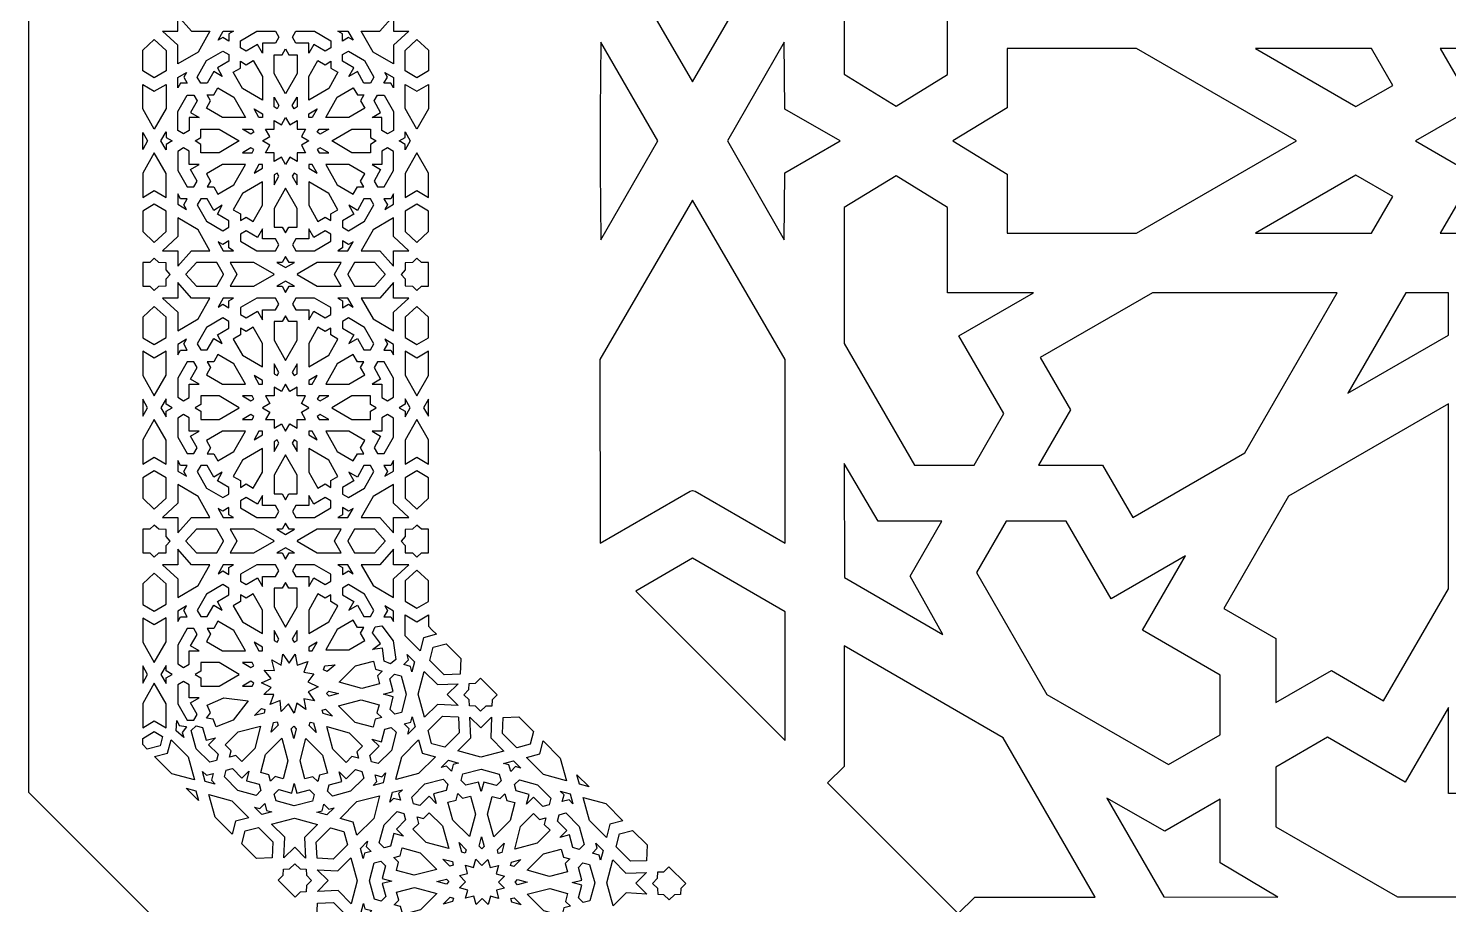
# Model space of a CAD drawing. Extents: x -912 to 550, y -550 to 550.
# Drawn here: x -550 to -53.1, y -267.2 to 39.4 of the extents above; entities that cross this region are included whole.
import ezdxf

# ---------------------------------------------------------------- set-up
doc = ezdxf.new("R2010")
doc.units = 0
doc.layers.add('LAYER_1', color=18, linetype='CONTINUOUS')

msp = doc.modelspace()

# ---------------------------------------------------------------- linework, layer by layer
at = {"layer": 'LAYER_1'}
for points in [[(227.82, -550), (550, -227.82), (550, 227.82), (227.82, 550), (-227.82, 550), (-550, 227.82), (-550, -227.82), (-227.82, -550)], [(-318.48, 122.5), (-349.98, 140.7), (-350, 76.46), (-317.61, 20.73), (-285.21, 76.46), (-285.23, 140.7), (-316.74, 122.5), (-317.61, 122.27)], [(-246.41, 12.21), (-228.39, 23.27), (-228.39, 53.14), (-198.3, 53.14), (-224.38, 68.19), (-208.64, 95.4), (-219.07, 113.48), (-239.99, 113.48), (-264.55, 70.88), (-264.54, 23.33)], [(-55.98, -32.32), (-32.32, -32.32), (-32.32, -55.98), (-11.83, -44.15), (0, -64.64), (11.83, -44.15), (32.32, -55.98), (32.32, -32.32), (55.98, -32.32), (44.15, -11.83), (64.64, 0), (44.15, 11.83), (55.98, 32.32), (32.32, 32.32), (32.32, 55.98), (11.83, 44.15), (0, 64.64), (-11.83, 44.15), (-32.32, 55.98), (-32.32, 32.32), (-55.98, 32.32), (-44.15, 11.83), (-64.64, 0), (-44.15, -11.83)], [(-497.77, 38.4), (-497.77, 43.8), (-492.92, 38.4), (-486.49, 38.4), (-490.62, 31.13), (-497.77, 26.94), (-497.77, 33.47), (-503.08, 38.4)], [(-427.08, 38.4), (-422.23, 43.8), (-422.23, 38.4), (-416.92, 38.4), (-422.23, 33.47), (-422.23, 26.94), (-429.38, 31.13), (-433.51, 38.4)], [(-505.95, 35.48), (-501.82, 31.65), (-501.82, 24.56), (-505.95, 22.13), (-510, 24.51), (-510, 31.72)], [(-481.8, 38.4), (-478.23, 38.4), (-479.86, 37.44), (-479.86, 34.97), (-481.96, 36.21), (-483.59, 35.25)], [(-470.12, 38.4), (-463.59, 38.4), (-462.39, 36.29), (-463.53, 34.27), (-468.11, 34.27), (-468.11, 30.76), (-469.84, 33.8), (-473.79, 31.48), (-475.77, 32.64), (-475.77, 35.08)], [(-456.41, 38.4), (-449.88, 38.4), (-444.22, 35.08), (-444.22, 32.64), (-446.2, 31.48), (-450.16, 33.8), (-451.89, 30.76), (-451.89, 34.27), (-456.46, 34.27), (-457.61, 36.29)], [(-438.2, 38.4), (-436.41, 35.25), (-438.04, 36.21), (-440.14, 34.97), (-440.14, 37.44), (-441.77, 38.4)], [(-414.05, 35.48), (-410, 31.72), (-410, 24.51), (-414.05, 22.13), (-418.18, 24.56), (-418.18, 31.65)], [(-487.65, 28.11), (-481.99, 31.43), (-479.92, 30.21), (-479.92, 27.89), (-483.88, 25.56), (-482.15, 22.52), (-485.14, 24.28), (-487.43, 20.25), (-489.71, 20.25), (-490.91, 22.37)], [(-461.16, 30.15), (-460, 32.19), (-458.84, 30.15), (-455.95, 30.15), (-455.95, 23.62), (-460, 16.49), (-464.05, 23.62), (-464.05, 30.15)], [(-438.01, 31.43), (-432.35, 28.11), (-429.09, 22.37), (-430.29, 20.25), (-432.57, 20.25), (-434.86, 24.28), (-437.85, 22.52), (-436.12, 25.56), (-440.08, 27.89), (-440.08, 30.21)], [(-349.72, 34.54), (-349.93, 10.29), (-349.98, 9.61), (-349.98, 0), (-349.98, -9.61), (-349.93, -10.29), (-349.72, -34.54), (-329.8, 0)], [(-285.49, -34.54), (-285.29, -11.16), (-265.97, 0), (-285.29, 11.16), (-285.49, 34.54), (-305.41, 0)], [(-226.51, 0), (-207.54, -11.64), (-207.57, -32.32), (-162.25, -32.32), (-106.27, 0), (-162.25, 32.32), (-207.57, 32.32), (-207.54, 11.64)], [(-120.62, 32.32), (-85.46, 12.02), (-72.58, 19.45), (-80.01, 32.32)], [(-475.83, 25.52), (-475.83, 27.88), (-473.82, 26.7), (-471.32, 28.17), (-468.11, 22.51), (-468.11, 14.28), (-475.12, 18.4), (-478.33, 24.05)], [(-448.68, 28.17), (-446.18, 26.7), (-444.17, 27.88), (-444.17, 25.52), (-441.67, 24.05), (-444.88, 18.4), (-451.89, 14.28), (-451.89, 22.51)], [(-494.67, 23.99), (-495.61, 22.34), (-494.4, 20.2), (-496.83, 20.2), (-497.77, 18.55), (-497.77, 22.17)], [(-424.39, 22.34), (-425.32, 23.99), (-422.23, 22.17), (-422.23, 18.55), (-423.17, 20.2), (-425.6, 20.2)], [(-505.95, 17.37), (-501.82, 19.79), (-501.82, 11.4), (-505.95, 4.14), (-510, 11.26), (-510, 19.75)], [(-494.5, 16.04), (-492.1, 16.04), (-490.96, 14.03), (-493.25, 10.01), (-490.25, 8.25), (-493.71, 8.25), (-493.71, 3.61), (-495.69, 2.44), (-497.77, 3.66), (-497.77, 10.3)], [(-486.26, 14.06), (-487.42, 16.1), (-485.1, 16.1), (-483.66, 18.65), (-478.09, 15.38), (-474.04, 8.25), (-482.14, 8.25), (-487.7, 11.52)], [(-462.34, 12.37), (-462.97, 11.27), (-464.05, 11.9), (-464.05, 15.37)], [(-455.95, 15.37), (-455.95, 11.9), (-457.03, 11.27), (-457.66, 12.37)], [(-441.91, 15.38), (-436.34, 18.65), (-434.9, 16.1), (-432.58, 16.1), (-433.74, 14.06), (-432.29, 11.52), (-437.86, 8.25), (-445.96, 8.25)], [(-426.75, 10.01), (-429.04, 14.03), (-427.9, 16.04), (-425.5, 16.04), (-422.23, 10.3), (-422.23, 3.66), (-424.31, 2.44), (-426.29, 3.61), (-426.29, 8.25), (-429.75, 8.25)], [(-414.05, 17.37), (-410, 19.75), (-410, 11.26), (-414.05, 4.14), (-418.18, 11.4), (-418.18, 19.79)], [(-468.11, 9.52), (-468.11, 8.25), (-469.36, 8.25), (-471.06, 11.26)], [(-448.94, 11.26), (-450.65, 8.25), (-451.89, 8.25), (-451.89, 9.52)], [(-468.1, 0), (-468.1, 0.01), (-465.53, 1.52), (-467.01, 4.13), (-464.05, 4.13), (-464.05, 7.14), (-461.48, 5.63), (-460, 8.24), (-458.52, 5.63), (-455.95, 7.14), (-455.95, 4.13), (-452.99, 4.13), (-454.47, 1.52), (-451.9, 0.01), (-451.9, 0), (-451.9, -0.01), (-454.47, -1.52), (-452.99, -4.13), (-455.95, -4.13), (-455.95, -7.14), (-458.52, -5.63), (-460, -8.24), (-461.48, -5.63), (-464.05, -7.14), (-464.05, -4.13), (-467.01, -4.13), (-465.53, -1.52), (-468.1, -0.01)], [(-510, 0), (-510, 3.02), (-508.29, 0), (-510, -3.02)], [(-503.61, 0), (-501.82, 3.16), (-501.82, 1.25), (-499.72, 0.01), (-499.72, 0), (-499.72, -0.01), (-501.82, -1.25), (-501.82, -3.16)], [(-491.66, 0), (-491.66, 0.01), (-489.65, 1.19), (-489.65, 4.13), (-483.23, 4.13), (-476.21, 0.01), (-476.21, 0), (-476.21, -0.01), (-483.23, -4.13), (-489.65, -4.13), (-489.65, -1.19), (-491.66, -0.01)], [(-471.7, 4.13), (-471.07, 3.03), (-472.16, 2.39), (-475.11, 4.13)], [(-448.3, 4.13), (-444.89, 4.13), (-447.85, 2.39), (-448.93, 3.03)], [(-443.78, 0), (-443.79, 0.01), (-436.77, 4.13), (-430.35, 4.13), (-430.35, 1.19), (-428.34, 0.01), (-428.34, 0), (-428.34, -0.01), (-430.35, -1.19), (-430.35, -4.13), (-436.77, -4.13), (-443.79, -0.01)], [(-420.28, 0), (-420.28, 0.01), (-418.18, 1.25), (-418.18, 3.16), (-416.39, 0), (-418.18, -3.16), (-418.18, -1.25), (-420.28, -0.01)], [(-505.95, -17.37), (-501.82, -19.79), (-501.82, -11.4), (-505.95, -4.14), (-510, -11.26), (-510, -19.75)], [(-494.5, -16.04), (-492.1, -16.04), (-490.96, -14.03), (-493.25, -10.01), (-490.25, -8.25), (-493.71, -8.25), (-493.71, -3.61), (-495.69, -2.44), (-497.77, -3.66), (-497.77, -10.3)], [(-471.7, -4.13), (-471.07, -3.03), (-472.16, -2.39), (-475.11, -4.13)], [(-448.3, -4.13), (-444.89, -4.13), (-447.85, -2.39), (-448.93, -3.03)], [(-426.75, -10.01), (-429.04, -14.03), (-427.9, -16.04), (-425.5, -16.04), (-422.23, -10.3), (-422.23, -3.66), (-424.31, -2.44), (-426.29, -3.61), (-426.29, -8.25), (-429.75, -8.25)], [(-414.05, -17.37), (-410, -19.75), (-410, -11.26), (-414.05, -4.14), (-418.18, -11.4), (-418.18, -19.79)], [(-486.26, -14.06), (-487.42, -16.1), (-485.1, -16.1), (-483.66, -18.65), (-478.09, -15.38), (-474.04, -8.25), (-482.14, -8.25), (-487.7, -11.52)], [(-468.11, -9.52), (-468.11, -8.25), (-469.36, -8.25), (-471.06, -11.26)], [(-448.94, -11.26), (-450.65, -8.25), (-451.89, -8.25), (-451.89, -9.52)], [(-441.91, -15.38), (-436.34, -18.65), (-434.9, -16.1), (-432.58, -16.1), (-433.74, -14.06), (-432.29, -11.52), (-437.86, -8.25), (-445.96, -8.25)], [(-475.83, -25.52), (-475.83, -27.88), (-473.82, -26.7), (-471.32, -28.17), (-468.11, -22.51), (-468.11, -14.28), (-475.12, -18.4), (-478.33, -24.05)], [(-462.34, -12.37), (-462.97, -11.27), (-464.05, -11.9), (-464.05, -15.37)], [(-455.95, -15.37), (-455.95, -11.9), (-457.03, -11.27), (-457.66, -12.37)], [(-448.68, -28.17), (-446.18, -26.7), (-444.17, -27.88), (-444.17, -25.52), (-441.67, -24.05), (-444.88, -18.4), (-451.89, -14.28), (-451.89, -22.51)], [(-239.99, -113.48), (-219.07, -113.48), (-208.64, -95.4), (-224.38, -68.19), (-198.3, -53.14), (-228.39, -53.14), (-228.39, -23.27), (-246.41, -12.21), (-264.54, -23.33), (-264.55, -70.88)], [(-120.62, -32.32), (-80.01, -32.32), (-72.58, -19.45), (-85.46, -12.02)], [(-494.67, -23.99), (-495.61, -22.34), (-494.4, -20.2), (-496.83, -20.2), (-497.77, -18.55), (-497.77, -22.17)], [(-461.16, -30.15), (-460, -32.19), (-458.84, -30.15), (-455.95, -30.15), (-455.95, -23.62), (-460, -16.49), (-464.05, -23.62), (-464.05, -30.15)], [(-424.39, -22.34), (-425.32, -23.99), (-422.23, -22.17), (-422.23, -18.55), (-423.17, -20.2), (-425.6, -20.2)], [(-505.95, -35.48), (-501.82, -31.65), (-501.82, -24.56), (-505.95, -22.13), (-510, -24.51), (-510, -31.72)], [(-487.65, -28.11), (-481.99, -31.43), (-479.92, -30.21), (-479.92, -27.89), (-483.88, -25.56), (-482.15, -22.52), (-485.14, -24.28), (-487.43, -20.25), (-489.71, -20.25), (-490.91, -22.37)], [(-438.01, -31.43), (-432.35, -28.11), (-429.09, -22.37), (-430.29, -20.25), (-432.57, -20.25), (-434.86, -24.28), (-437.85, -22.52), (-436.12, -25.56), (-440.08, -27.89), (-440.08, -30.21)], [(-414.05, -35.48), (-410, -31.72), (-410, -24.51), (-414.05, -22.13), (-418.18, -24.56), (-418.18, -31.65)], [(-317.61, -20.73), (-350, -76.46), (-349.98, -140.7), (-318.48, -122.5), (-317.61, -122.27), (-316.74, -122.5), (-285.23, -140.7), (-285.21, -76.46)], [(-497.77, -38.4), (-497.77, -43.8), (-492.92, -38.4), (-486.49, -38.4), (-490.62, -31.13), (-497.77, -26.94), (-497.77, -33.47), (-503.08, -38.4)], [(-427.08, -38.4), (-422.23, -43.8), (-422.23, -38.4), (-416.92, -38.4), (-422.23, -33.47), (-422.23, -26.94), (-429.38, -31.13), (-433.51, -38.4)], [(-470.12, -38.4), (-463.59, -38.4), (-462.39, -36.29), (-463.53, -34.27), (-468.11, -34.27), (-468.11, -30.76), (-469.84, -33.8), (-473.79, -31.48), (-475.77, -32.64), (-475.77, -35.08)], [(-456.41, -38.4), (-449.88, -38.4), (-444.22, -35.08), (-444.22, -32.64), (-446.2, -31.48), (-450.16, -33.8), (-451.89, -30.76), (-451.89, -34.27), (-456.46, -34.27), (-457.61, -36.29)], [(-481.8, -38.4), (-478.23, -38.4), (-479.86, -37.44), (-479.86, -34.97), (-481.96, -36.21), (-483.59, -35.25)], [(-438.2, -38.4), (-436.41, -35.25), (-438.04, -36.21), (-440.14, -34.97), (-440.14, -37.44), (-441.77, -38.4)], [(-507.52, -50.83), (-505.95, -52.29), (-504.38, -50.83), (-501.82, -50.75), (-501.82, -48.24), (-500.42, -46.68), (-501.82, -45.12), (-501.82, -42.6), (-504.38, -42.52), (-505.95, -41.06), (-507.52, -42.52), (-510, -42.52), (-510, -50.83)], [(-491.2, -50.83), (-484.1, -50.83), (-481.76, -46.72), (-481.79, -46.68), (-481.76, -46.64), (-484.1, -42.52), (-491.2, -42.52), (-494.89, -46.64), (-494.86, -46.68), (-494.89, -46.72)], [(-471.07, -50.83), (-464.06, -46.72), (-464.12, -46.68), (-464.06, -46.64), (-471.07, -42.52), (-479.42, -42.52), (-477.08, -46.64), (-477.1, -46.68), (-477.08, -46.72), (-479.42, -50.83)], [(-460, -44.33), (-456.91, -42.52), (-458.78, -42.52), (-460, -40.38), (-461.21, -42.52), (-463.09, -42.52)], [(-448.93, -50.83), (-440.58, -50.83), (-442.92, -46.72), (-442.9, -46.68), (-442.92, -46.64), (-440.58, -42.52), (-448.93, -42.52), (-455.94, -46.64), (-455.87, -46.68), (-455.94, -46.72)], [(-435.9, -50.83), (-428.8, -50.83), (-425.11, -46.72), (-425.14, -46.68), (-425.11, -46.64), (-428.8, -42.52), (-435.9, -42.52), (-438.24, -46.64), (-438.21, -46.68), (-438.24, -46.72)], [(-418.18, -48.24), (-418.18, -50.75), (-415.62, -50.83), (-414.05, -52.29), (-412.47, -50.83), (-410, -50.83), (-410, -42.52), (-412.47, -42.52), (-414.05, -41.06), (-415.62, -42.52), (-418.18, -42.6), (-418.18, -45.12), (-419.58, -46.68)], [(-497.77, -59.88), (-497.77, -66.42), (-490.62, -62.22), (-486.49, -54.96), (-492.92, -54.96), (-497.77, -49.56), (-497.77, -54.96), (-503.08, -54.96)], [(-461.21, -50.83), (-460, -52.97), (-458.78, -50.83), (-456.91, -50.83), (-460, -49.02), (-463.09, -50.83)], [(-429.38, -62.22), (-422.23, -66.42), (-422.23, -59.89), (-416.92, -54.96), (-422.23, -54.96), (-422.23, -49.56), (-427.08, -54.96), (-433.51, -54.96)], [(-196.55, -113.48), (-174.13, -113.48), (-163.55, -131.75), (-124.35, -109.11), (-92.03, -53.14), (-156.67, -53.14), (-195.92, -75.8), (-185.34, -94.06)], [(-88.3, -88.3), (-53.14, -68), (-53.14, -53.14), (-68, -53.14)], [(-505.95, -71.22), (-501.82, -68.8), (-501.82, -61.7), (-505.95, -57.88), (-510, -61.63), (-510, -68.85)], [(-481.96, -57.15), (-479.86, -58.38), (-479.86, -55.91), (-478.23, -54.96), (-481.8, -54.96), (-483.59, -58.1)], [(-473.79, -61.87), (-469.84, -59.55), (-468.11, -62.59), (-468.11, -59.08), (-463.53, -59.08), (-462.39, -57.07), (-463.59, -54.96), (-470.12, -54.96), (-475.77, -58.27), (-475.77, -60.71)], [(-456.46, -59.08), (-451.89, -59.08), (-451.89, -62.59), (-450.16, -59.55), (-446.2, -61.87), (-444.22, -60.71), (-444.22, -58.27), (-449.88, -54.96), (-456.41, -54.96), (-457.61, -57.07)], [(-440.14, -55.91), (-440.14, -58.38), (-438.04, -57.15), (-436.41, -58.1), (-438.2, -54.96), (-441.77, -54.96)], [(-414.05, -71.22), (-410, -68.85), (-410, -61.63), (-414.05, -57.88), (-418.18, -61.7), (-418.18, -68.8)], [(-489.71, -73.1), (-487.43, -73.1), (-485.14, -69.08), (-482.15, -70.83), (-483.88, -67.79), (-479.92, -65.47), (-479.92, -63.14), (-481.99, -61.92), (-487.65, -65.24), (-490.91, -70.99)], [(-460, -76.86), (-455.95, -69.74), (-455.95, -63.2), (-458.84, -63.2), (-460, -61.17), (-461.16, -63.2), (-464.05, -63.2), (-464.05, -69.74)], [(-436.12, -67.79), (-437.85, -70.83), (-434.86, -69.08), (-432.57, -73.1), (-430.29, -73.1), (-429.09, -70.99), (-432.35, -65.24), (-438.01, -61.92), (-440.08, -63.14), (-440.08, -65.47)], [(-496.83, -73.16), (-494.4, -73.16), (-495.61, -71.02), (-494.67, -69.37), (-497.77, -71.18), (-497.77, -74.81)], [(-475.12, -74.96), (-468.11, -79.07), (-468.11, -70.84), (-471.32, -65.18), (-473.82, -66.65), (-475.83, -65.48), (-475.83, -67.83), (-478.33, -69.3)], [(-444.88, -74.96), (-441.67, -69.3), (-444.17, -67.83), (-444.17, -65.48), (-446.18, -66.65), (-448.68, -65.18), (-451.89, -70.84), (-451.89, -79.07)], [(-423.17, -73.16), (-422.23, -74.81), (-422.23, -71.18), (-425.32, -69.37), (-424.39, -71.02), (-425.6, -73.16)], [(-505.95, -89.22), (-501.82, -81.95), (-501.82, -73.56), (-505.95, -75.98), (-510, -73.61), (-510, -82.09)], [(-414.05, -89.22), (-410, -82.09), (-410, -73.61), (-414.05, -75.98), (-418.18, -73.56), (-418.18, -81.95)], [(-495.69, -90.91), (-493.71, -89.75), (-493.71, -85.1), (-490.25, -85.1), (-493.25, -83.35), (-490.96, -79.32), (-492.1, -77.31), (-494.5, -77.31), (-497.77, -83.06), (-497.77, -89.69)], [(-482.14, -85.1), (-474.04, -85.1), (-478.09, -77.97), (-483.66, -74.71), (-485.1, -77.25), (-487.42, -77.25), (-486.26, -79.29), (-487.7, -81.84)], [(-462.97, -82.09), (-462.34, -80.99), (-464.05, -77.98), (-464.05, -81.45)], [(-457.03, -82.09), (-455.95, -81.45), (-455.95, -77.98), (-457.66, -80.99)], [(-437.86, -85.1), (-432.29, -81.84), (-433.74, -79.29), (-432.58, -77.25), (-434.9, -77.25), (-436.34, -74.71), (-441.91, -77.97), (-445.96, -85.1)], [(-426.29, -85.1), (-426.29, -89.75), (-424.31, -90.91), (-422.23, -89.69), (-422.23, -83.06), (-425.5, -77.31), (-427.9, -77.31), (-429.04, -79.32), (-426.75, -83.35), (-429.75, -85.1)], [(-469.36, -85.1), (-468.11, -85.1), (-468.11, -83.83), (-471.06, -82.1)], [(-450.65, -85.1), (-448.94, -82.1), (-451.89, -83.83), (-451.89, -85.1)], [(-489.65, -94.52), (-489.65, -97.46), (-483.23, -97.46), (-476.21, -93.34), (-483.23, -89.23), (-489.65, -89.23), (-489.65, -92.16), (-491.66, -93.34)], [(-472.16, -90.96), (-471.07, -90.32), (-471.7, -89.23), (-475.11, -89.23)], [(-465.53, -94.85), (-467.01, -97.46), (-464.05, -97.46), (-464.05, -100.47), (-461.48, -98.96), (-460, -101.57), (-458.52, -98.96), (-455.95, -100.47), (-455.95, -97.46), (-452.99, -97.46), (-454.47, -94.85), (-451.9, -93.34), (-454.47, -91.83), (-452.99, -89.23), (-455.95, -89.23), (-455.95, -86.21), (-458.52, -87.72), (-460, -85.11), (-461.48, -87.72), (-464.05, -86.21), (-464.05, -89.23), (-467.01, -89.23), (-465.53, -91.83), (-468.1, -93.34)], [(-447.85, -90.96), (-444.89, -89.23), (-448.3, -89.23), (-448.93, -90.32)], [(-436.77, -97.46), (-430.35, -97.46), (-430.35, -94.52), (-428.34, -93.34), (-430.35, -92.16), (-430.35, -89.23), (-436.77, -89.23), (-443.79, -93.34)], [(-508.29, -93.34), (-510, -90.34), (-510, -96.35)], [(-501.82, -96.49), (-501.82, -94.58), (-499.72, -93.34), (-501.82, -92.11), (-501.82, -90.2), (-503.61, -93.34)], [(-418.18, -94.58), (-418.18, -96.48), (-416.39, -93.34), (-418.18, -90.2), (-418.18, -92.11), (-420.28, -93.34)], [(-410, -96.35), (-410, -90.34), (-411.71, -93.34)], [(-113.48, -196.55), (-94.06, -185.34), (-75.8, -195.92), (-53.14, -156.67), (-53.14, -92.03), (-109.12, -124.35), (-131.75, -163.55), (-113.48, -174.13)], [(-505.95, -110.7), (-501.82, -113.12), (-501.82, -104.73), (-505.95, -97.47), (-510, -104.59), (-510, -113.08)], [(-494.5, -109.37), (-492.1, -109.37), (-490.96, -107.36), (-493.25, -103.34), (-490.25, -101.58), (-493.71, -101.58), (-493.71, -96.93), (-495.69, -95.77), (-497.77, -96.99), (-497.77, -103.63)], [(-471.7, -97.46), (-471.07, -96.36), (-472.16, -95.72), (-475.11, -97.46)], [(-448.3, -97.46), (-444.89, -97.46), (-447.85, -95.72), (-448.93, -96.36)], [(-426.75, -103.34), (-429.04, -107.36), (-427.9, -109.37), (-425.5, -109.37), (-422.23, -103.63), (-422.23, -96.99), (-424.31, -95.77), (-426.29, -96.93), (-426.29, -101.58), (-429.75, -101.58)], [(-414.05, -110.7), (-410, -113.08), (-410, -104.59), (-414.05, -97.47), (-418.18, -104.73), (-418.18, -113.12)], [(-486.26, -107.39), (-487.42, -109.43), (-485.1, -109.43), (-483.66, -111.97), (-478.09, -108.71), (-474.04, -101.58), (-482.14, -101.58), (-487.7, -104.85)], [(-468.11, -102.85), (-468.11, -101.58), (-469.36, -101.58), (-471.06, -104.58)], [(-448.94, -104.58), (-450.65, -101.58), (-451.89, -101.58), (-451.89, -102.85)], [(-441.91, -108.71), (-436.34, -111.97), (-434.9, -109.43), (-432.58, -109.43), (-433.74, -107.39), (-432.29, -104.85), (-437.86, -101.58), (-445.96, -101.58)], [(-475.83, -118.85), (-475.83, -121.21), (-473.82, -120.03), (-471.32, -121.5), (-468.11, -115.84), (-468.11, -107.61), (-475.12, -111.73), (-478.33, -117.38)], [(-462.34, -105.7), (-462.97, -104.6), (-464.05, -105.23), (-464.05, -108.7)], [(-455.95, -108.7), (-455.95, -105.23), (-457.03, -104.6), (-457.66, -105.7)], [(-448.68, -121.5), (-446.18, -120.03), (-444.17, -121.21), (-444.17, -118.85), (-441.67, -117.38), (-444.88, -111.73), (-451.89, -107.61), (-451.89, -115.84)], [(-494.67, -117.32), (-495.61, -115.67), (-494.4, -113.53), (-496.83, -113.53), (-497.77, -111.87), (-497.77, -115.5)], [(-487.65, -121.44), (-481.99, -124.76), (-479.92, -123.54), (-479.92, -121.22), (-483.88, -118.89), (-482.15, -115.85), (-485.14, -117.61), (-487.43, -113.58), (-489.71, -113.58), (-490.91, -115.69)], [(-461.16, -123.48), (-460, -125.52), (-458.84, -123.48), (-455.95, -123.48), (-455.95, -116.95), (-460, -109.82), (-464.05, -116.95), (-464.05, -123.48)], [(-438.01, -124.76), (-432.35, -121.44), (-429.09, -115.69), (-430.29, -113.58), (-432.57, -113.58), (-434.86, -117.61), (-437.85, -115.85), (-436.12, -118.89), (-440.08, -121.22), (-440.08, -123.54)], [(-424.39, -115.67), (-425.32, -117.32), (-422.23, -115.5), (-422.23, -111.87), (-423.17, -113.53), (-425.6, -113.53)], [(-229.98, -172.65), (-241.49, -152.31), (-230.34, -132.99), (-252.65, -132.99), (-264.59, -112.81), (-264.49, -152.71)], [(-505.95, -128.81), (-501.82, -124.98), (-501.82, -117.88), (-505.95, -115.46), (-510, -117.84), (-510, -125.05)], [(-414.05, -128.81), (-410, -125.05), (-410, -117.84), (-414.05, -115.46), (-418.18, -117.88), (-418.18, -124.98)], [(-497.77, -131.73), (-497.77, -137.13), (-492.92, -131.73), (-486.49, -131.73), (-490.62, -124.46), (-497.77, -120.27), (-497.77, -126.8), (-503.08, -131.73)], [(-470.12, -131.73), (-463.59, -131.73), (-462.39, -129.61), (-463.53, -127.6), (-468.11, -127.6), (-468.11, -124.09), (-469.84, -127.13), (-473.79, -124.81), (-475.77, -125.97), (-475.77, -128.41)], [(-456.41, -131.73), (-449.88, -131.73), (-444.22, -128.41), (-444.22, -125.97), (-446.2, -124.81), (-450.16, -127.13), (-451.89, -124.09), (-451.89, -127.6), (-456.46, -127.6), (-457.61, -129.61)], [(-427.08, -131.73), (-422.23, -137.13), (-422.23, -131.73), (-416.92, -131.73), (-422.23, -126.8), (-422.23, -120.26), (-429.38, -124.46), (-433.51, -131.73)], [(-481.8, -131.73), (-478.23, -131.73), (-479.86, -130.77), (-479.86, -128.3), (-481.96, -129.54), (-483.59, -128.58)], [(-438.2, -131.73), (-436.41, -128.58), (-438.04, -129.54), (-440.14, -128.3), (-440.14, -130.77), (-441.77, -131.73)], [(-460, -137.66), (-456.91, -135.85), (-458.78, -135.85), (-460, -133.71), (-461.21, -135.85), (-463.09, -135.85)], [(-151.06, -218.24), (-132.99, -207.81), (-132.99, -186.89), (-160.17, -171.16), (-145.16, -145.16), (-171.16, -160.17), (-186.89, -132.99), (-207.81, -132.99), (-218.24, -151.05), (-193.65, -193.65)], [(-507.52, -144.16), (-505.95, -145.62), (-504.38, -144.16), (-501.82, -144.08), (-501.82, -141.57), (-500.42, -140.01), (-501.82, -138.44), (-501.82, -135.93), (-504.38, -135.85), (-505.95, -134.39), (-507.52, -135.85), (-510, -135.85), (-510, -144.16)], [(-491.2, -144.16), (-484.1, -144.16), (-481.76, -140.05), (-481.79, -140.01), (-481.76, -139.96), (-484.1, -135.85), (-491.2, -135.85), (-494.89, -139.96), (-494.86, -140.01), (-494.89, -140.05)], [(-471.07, -144.16), (-464.06, -140.05), (-464.12, -140.01), (-464.06, -139.96), (-471.07, -135.85), (-479.42, -135.85), (-477.08, -139.96), (-477.1, -140.01), (-477.08, -140.05), (-479.42, -144.16)], [(-448.93, -144.16), (-440.58, -144.16), (-442.92, -140.05), (-442.9, -140.01), (-442.92, -139.96), (-440.58, -135.85), (-448.93, -135.85), (-455.94, -139.96), (-455.87, -140.01), (-455.94, -140.05)], [(-435.9, -144.16), (-428.8, -144.16), (-425.11, -140.05), (-425.14, -140.01), (-425.11, -139.96), (-428.8, -135.85), (-435.9, -135.85), (-438.24, -139.96), (-438.21, -140.01), (-438.24, -140.05)], [(-418.18, -141.57), (-418.18, -144.08), (-415.62, -144.16), (-414.05, -145.62), (-412.47, -144.16), (-410, -144.16), (-410, -135.85), (-412.47, -135.85), (-414.05, -134.39), (-415.62, -135.85), (-418.18, -135.93), (-418.18, -138.44), (-419.58, -140.01)], [(-497.77, -153.21), (-497.77, -159.75), (-490.62, -155.55), (-486.49, -148.29), (-492.92, -148.29), (-497.77, -142.89), (-497.77, -148.29), (-503.08, -148.29)], [(-461.21, -144.16), (-460, -146.3), (-458.78, -144.16), (-456.91, -144.16), (-460, -142.35), (-463.09, -144.16)], [(-429.38, -155.55), (-422.23, -159.75), (-422.23, -153.21), (-416.92, -148.29), (-422.23, -148.29), (-422.23, -142.89), (-427.08, -148.29), (-433.51, -148.29)], [(-481.96, -150.47), (-479.86, -151.71), (-479.86, -149.24), (-478.23, -148.29), (-481.8, -148.29), (-483.59, -151.43)], [(-473.79, -155.2), (-469.84, -152.88), (-468.11, -155.92), (-468.11, -152.41), (-463.53, -152.41), (-462.39, -150.4), (-463.59, -148.29), (-470.12, -148.29), (-475.77, -151.6), (-475.77, -154.04)], [(-456.46, -152.41), (-451.89, -152.41), (-451.89, -155.92), (-450.16, -152.88), (-446.2, -155.2), (-444.22, -154.04), (-444.22, -151.6), (-449.88, -148.29), (-456.41, -148.29), (-457.61, -150.4)], [(-440.14, -149.24), (-440.14, -151.71), (-438.04, -150.47), (-436.41, -151.43), (-438.2, -148.29), (-441.77, -148.29)], [(-317.61, -146.02), (-337.47, -157.5), (-285.23, -209.74), (-285.22, -164.74)], [(-505.95, -164.55), (-501.82, -162.13), (-501.82, -155.03), (-505.95, -151.21), (-510, -154.96), (-510, -162.17)], [(-414.05, -163.49), (-410, -161.11), (-410, -153.9), (-414.05, -150.14), (-418.18, -153.97), (-418.18, -161.06)], [(-489.71, -166.43), (-487.43, -166.43), (-485.14, -162.4), (-482.15, -164.16), (-483.88, -161.12), (-479.92, -158.8), (-479.92, -156.47), (-481.99, -155.25), (-487.65, -158.57), (-490.91, -164.32)], [(-475.12, -168.28), (-468.11, -172.4), (-468.11, -164.17), (-471.32, -158.51), (-473.82, -159.98), (-475.83, -158.81), (-475.83, -161.16), (-478.33, -162.63)], [(-460, -170.19), (-455.95, -163.07), (-455.95, -156.53), (-458.84, -156.53), (-460, -154.5), (-461.16, -156.53), (-464.05, -156.53), (-464.05, -163.07)], [(-444.88, -168.28), (-441.67, -162.63), (-444.17, -161.16), (-444.17, -158.81), (-446.18, -159.98), (-448.68, -158.51), (-451.89, -164.17), (-451.89, -172.4)], [(-436.12, -161.12), (-437.85, -164.16), (-434.86, -162.4), (-432.57, -166.43), (-430.29, -166.43), (-429.09, -164.32), (-432.35, -158.57), (-438.01, -155.25), (-440.08, -156.47), (-440.08, -158.8)], [(-496.83, -166.48), (-494.4, -166.48), (-495.61, -164.35), (-494.67, -162.69), (-497.77, -164.51), (-497.77, -168.14)], [(-423.17, -166.48), (-422.23, -168.14), (-422.23, -164.51), (-425.32, -162.69), (-424.39, -164.35), (-425.6, -166.48)], [(-505.95, -182.55), (-501.82, -175.28), (-501.82, -166.89), (-505.95, -169.31), (-510, -166.94), (-510, -175.42)], [(-482.14, -178.43), (-474.04, -178.43), (-478.09, -171.3), (-483.66, -168.04), (-485.1, -170.58), (-487.42, -170.58), (-486.26, -172.62), (-487.7, -175.16)], [(-437.86, -178.08), (-432.29, -174.81), (-433.74, -172.27), (-432.58, -170.23), (-434.9, -170.23), (-436.34, -167.68), (-441.91, -170.95), (-445.96, -178.08)], [(-408.8, -171.03), (-407.2, -172.62), (-411.75, -173.81), (-412.95, -178.44), (-418.18, -173.21), (-418.18, -165.83), (-414.05, -168.25), (-410, -165.87), (-410, -168.13), (-410, -169.83)], [(-495.69, -184.24), (-493.71, -183.08), (-493.71, -178.43), (-490.25, -178.43), (-493.25, -176.67), (-490.96, -172.65), (-492.1, -170.64), (-494.5, -170.64), (-497.77, -176.38), (-497.77, -183.02)], [(-462.97, -175.42), (-462.34, -174.32), (-464.05, -171.31), (-464.05, -174.78)], [(-457.03, -175.42), (-455.95, -174.78), (-455.95, -171.31), (-457.66, -174.32)], [(-429.57, -177.93), (-429.6, -177.95), (-426.83, -175.81), (-429.57, -172.12), (-428.66, -169.97), (-426.28, -169.66), (-422.41, -174.97), (-421.39, -181.46), (-423.3, -182.92), (-425.46, -182.04), (-426.14, -177.5), (-429.6, -177.95)], [(-469.36, -178.43), (-468.11, -178.43), (-468.11, -177.16), (-471.06, -175.43)], [(-450.65, -178.43), (-448.94, -175.43), (-451.89, -177.16), (-451.89, -178.43)], [(-408.38, -177.17), (-403.84, -175.99), (-398.73, -181.09), (-398.94, -186.61), (-404.57, -186.82), (-409.58, -181.81)], [(-176.7, -264.56), (-208.89, -208.88), (-264.57, -176.7), (-264.57, -218.86), (-270.34, -224.63), (-224.64, -270.34), (-218.86, -264.56)], [(-508.29, -186.67), (-510, -183.67), (-510, -189.68)], [(-501.82, -189.81), (-501.82, -187.91), (-499.72, -186.67), (-501.82, -185.44), (-501.82, -183.53), (-503.61, -186.67)], [(-489.65, -187.85), (-489.65, -190.79), (-483.23, -190.79), (-476.21, -186.67), (-483.23, -182.55), (-489.65, -182.55), (-489.65, -185.49), (-491.66, -186.67)], [(-472.16, -184.29), (-471.07, -183.65), (-471.7, -182.55), (-475.11, -182.55)], [(-467.61, -193.69), (-465.1, -191.2), (-468.45, -189.66), (-465.1, -188.12), (-467.49, -185.17), (-463.84, -185.34), (-464.81, -181.58), (-461.59, -183.42), (-460.93, -179.58), (-458.78, -182.73), (-456.62, -179.58), (-455.96, -183.42), (-452.28, -182.11), (-453.61, -185.91), (-450.14, -186.45), (-452.21, -189.29), (-448.58, -191.04), (-452.11, -192.72), (-449.86, -195.9), (-453.61, -195.19), (-452.91, -198.94), (-456.09, -196.7), (-457.06, -200.28), (-459.04, -196.93), (-461.51, -199.63), (-461.89, -195.85), (-465.35, -197.14), (-464.07, -193.68)], [(-446.77, -185.06), (-446.27, -183.65), (-442.62, -183.34), (-445.42, -185.7)], [(-435.53, -183.7), (-429.29, -182.07), (-428.51, -184.89), (-426.25, -185.51), (-427.89, -187.15), (-427.11, -189.97), (-433.36, -191.6), (-441.26, -189.42)], [(-416.95, -181.51), (-417.45, -179.67), (-414.89, -182.24), (-415.79, -185.71), (-416.3, -183.88), (-418.67, -183.22)], [(-422.31, -194.46), (-425.69, -193.53), (-422.33, -192.65), (-423.56, -188.19), (-421.94, -186.58), (-419.6, -187.22), (-417.84, -193.59), (-419.5, -199.94), (-421.83, -200.54), (-423.47, -198.9)], [(-413.61, -193.63), (-411.52, -185.61), (-406.9, -190.22), (-399.66, -189.95), (-403.42, -193.71), (-399.6, -197.53), (-406.85, -197.14), (-411.39, -201.68)], [(-395.8, -195.59), (-397.58, -193.81), (-395.83, -191.95), (-395.75, -189.81), (-393.6, -189.72), (-391.85, -187.98), (-385.97, -193.85), (-387.72, -195.6), (-387.8, -197.75), (-389.95, -197.83), (-391.81, -199.58), (-393.59, -197.8), (-395.68, -197.69)], [(-505.95, -202.97), (-501.82, -205.39), (-501.82, -197), (-505.95, -189.73), (-510, -196.86), (-510, -205.34)], [(-494.5, -202.7), (-492.1, -202.7), (-490.96, -200.69), (-493.25, -196.67), (-490.25, -194.91), (-493.71, -194.91), (-493.71, -190.26), (-495.69, -189.1), (-497.77, -190.32), (-497.77, -196.96)], [(-471.7, -190.79), (-471.07, -189.69), (-472.16, -189.05), (-475.11, -190.79)], [(-444.82, -192.48), (-441.49, -193.4), (-444.81, -194.27), (-445.71, -193.37)], [(-487.66, -201.99), (-486.29, -200.17), (-487.46, -197.47), (-481.59, -194.88), (-473.09, -195.96), (-478.34, -202.73), (-484.32, -205.06), (-485.4, -202.32)], [(-468.45, -198.63), (-467.23, -198.97), (-467.54, -200.18), (-470.86, -201.05)], [(-433.57, -195.58), (-427.3, -197.31), (-428.03, -200.12), (-426.37, -201.78), (-428.62, -202.37), (-429.35, -205.18), (-435.62, -203.45), (-441.44, -197.63)], [(-70.89, -264.54), (-23.33, -264.54), (-12.21, -246.41), (-23.27, -228.39), (-53.14, -228.39), (-53.14, -198.29), (-68.2, -224.38), (-95.4, -208.64), (-113.48, -219.07), (-113.48, -239.98)], [(-498.35, -206.42), (-498.07, -202.79), (-497.27, -204.53), (-494.78, -204.87), (-494.79, -204.95), (-494.73, -204.99), (-496.24, -207), (-495.58, -208.79)], [(-464.18, -203.55), (-462.96, -203.24), (-462.63, -204.46), (-465.04, -206.87)], [(-451.4, -203.33), (-450.19, -203.67), (-449.27, -207), (-451.72, -204.54)], [(-447.21, -199.13), (-446, -198.82), (-443.54, -201.27), (-446.87, -200.35)], [(-416.75, -205.7), (-418.5, -203.95), (-416.14, -203.34), (-415.66, -201.51), (-414.7, -205), (-417.23, -207.52)], [(-410.16, -206.29), (-405.15, -201.27), (-399.62, -201.57), (-399.62, -201.62), (-399.56, -201.62), (-399.27, -207.15), (-404.29, -212.17), (-408.85, -210.91), (-408.86, -210.86), (-408.91, -210.85)], [(-395.14, -208.85), (-395.53, -201.6), (-391.71, -205.42), (-387.95, -201.66), (-388.22, -208.9), (-383.6, -213.52), (-391.63, -215.61), (-399.68, -213.39)], [(-383.86, -201.7), (-378.34, -201.49), (-373.24, -206.59), (-374.42, -211.13), (-379.05, -212.34), (-384.07, -207.32)], [(-510, -211.25), (-510, -209.07), (-505.95, -206.69), (-503.1, -208.39), (-503.92, -211.61), (-508.46, -212.79)], [(-493, -206.33), (-491.3, -204.64), (-489.07, -205.25), (-487.84, -209.71), (-484.48, -208.84), (-486.93, -211.28), (-483.64, -214.57), (-484.22, -216.79), (-486.55, -217.4), (-491.24, -212.7)], [(-479.07, -213.41), (-481.14, -211.33), (-476.6, -206.79), (-468.73, -204.74), (-470.78, -212.61), (-475.32, -217.15), (-477.4, -215.07), (-479.65, -215.66)], [(-458.05, -205.71), (-457.17, -204.83), (-456.27, -205.73), (-457.14, -209.05)], [(-445.61, -204.92), (-437.71, -207.1), (-433.09, -211.72), (-435.13, -213.76), (-434.51, -216.02), (-436.77, -215.4), (-438.82, -217.45), (-443.44, -212.83)], [(-430.54, -215), (-427.31, -211.77), (-429.79, -209.28), (-426.42, -210.21), (-425.26, -205.77), (-423.04, -205.19), (-421.31, -206.91), (-422.97, -213.26), (-427.58, -217.87), (-429.92, -217.23)], [(-501.28, -214.24), (-500.07, -209.61), (-494.14, -215.54), (-491.92, -223.6), (-499.82, -221.42), (-505.82, -215.43)], [(-467.09, -214.75), (-461.37, -209.03), (-459.19, -216.93), (-460.82, -223.18), (-463.64, -222.4), (-465.28, -224.04), (-465.9, -221.78), (-468.72, -221)], [(-454.96, -216.96), (-452.91, -209.1), (-447.09, -214.92), (-445.36, -221.19), (-448.17, -221.92), (-448.75, -224.17), (-450.42, -222.51), (-453.23, -223.24)], [(-419.38, -215.5), (-413.48, -209.6), (-412.22, -214.16), (-412.18, -214.18), (-412.16, -214.22), (-407.6, -215.48), (-413.5, -221.38), (-421.37, -223.43), (-421.35, -223.35), (-421.43, -223.37)], [(-371.05, -214.5), (-369.87, -209.96), (-363.87, -215.95), (-361.7, -223.86), (-369.75, -221.64), (-375.68, -215.71)], [(-403, -216.71), (-399.51, -217.67), (-401.34, -218.14), (-401.95, -220.5), (-403.7, -218.76), (-405.52, -219.23)], [(-381.87, -218.3), (-383.71, -217.79), (-380.24, -216.89), (-377.67, -219.46), (-379.5, -218.95), (-381.22, -220.67)], [(-489.06, -220.62), (-487.71, -221.97), (-485.35, -221.36), (-485.96, -223.72), (-484.62, -225.07), (-488.1, -224.11)], [(-480.78, -220.23), (-478.56, -219.65), (-475.27, -222.94), (-472.83, -220.49), (-473.71, -223.85), (-469.24, -225.08), (-468.63, -227.31), (-470.33, -229.01), (-476.7, -227.25), (-481.39, -222.56)], [(-444.77, -225.28), (-440.33, -224.12), (-441.26, -220.75), (-438.77, -223.23), (-435.54, -220), (-433.31, -220.61), (-432.66, -222.95), (-437.28, -227.57), (-443.62, -229.22), (-445.35, -227.5)], [(-428.07, -224.19), (-428.72, -221.82), (-426.35, -222.47), (-425.02, -221.14), (-425.92, -224.61), (-429.39, -225.52)], [(-415.87, -229.58), (-411.26, -224.97), (-404.91, -223.32), (-403.19, -225.04), (-403.77, -227.26), (-408.21, -228.42), (-407.28, -231.79), (-409.76, -229.31), (-413, -232.54), (-415.23, -231.93)], [(-397.93, -221.5), (-391.59, -219.85), (-385.22, -221.6), (-384.57, -223.94), (-386.19, -225.56), (-390.65, -224.33), (-391.53, -227.69), (-392.46, -224.32), (-396.9, -225.47), (-398.54, -223.83)], [(-374.83, -228.69), (-379.29, -227.46), (-379.91, -225.23), (-378.21, -223.53), (-371.84, -225.29), (-367.15, -229.98), (-367.75, -232.31), (-369.98, -232.89), (-373.26, -229.6), (-375.7, -232.05)], [(-358.04, -221.79), (-353.79, -226.04), (-357.12, -225.12)], [(-491.41, -227.42), (-490.5, -230.75), (-494.74, -226.5)], [(-463.96, -228.6), (-462.35, -226.98), (-457.88, -228.21), (-457.01, -224.85), (-456.08, -228.22), (-451.64, -227.07), (-449.99, -228.71), (-450.6, -231.04), (-456.95, -232.69), (-463.32, -230.94)], [(-422.61, -227.93), (-419.14, -227.02), (-420.47, -228.35), (-419.82, -230.72), (-422.19, -230.07), (-423.52, -231.39)], [(-403.18, -231.35), (-400.37, -230.62), (-399.78, -228.37), (-398.12, -230.03), (-395.31, -229.3), (-393.58, -235.57), (-395.63, -243.44), (-401.45, -237.62)], [(-389.35, -235.61), (-387.72, -229.36), (-384.9, -230.14), (-383.26, -228.5), (-382.64, -230.76), (-379.82, -231.54), (-381.44, -237.79), (-387.17, -243.51)], [(-362.57, -228.82), (-363.92, -227.47), (-360.44, -228.43), (-359.47, -231.92), (-360.82, -230.57), (-363.18, -231.18)], [(-486.84, -228.68), (-478.78, -230.9), (-472.85, -236.83), (-477.48, -238.04), (-478.67, -242.58), (-484.66, -236.58)], [(-469.03, -233.59), (-467.31, -231.87), (-466.66, -234.24), (-464.83, -234.74), (-468.3, -235.65), (-470.86, -233.08)], [(-447.2, -234.4), (-446.59, -232.04), (-444.84, -233.78), (-443.02, -233.31), (-445.54, -235.83), (-449.02, -234.87)], [(-435.03, -231.16), (-427.17, -229.11), (-427.18, -229.19), (-427.11, -229.17), (-429.16, -237.04), (-435.06, -242.94), (-436.31, -238.38), (-436.36, -238.36), (-436.37, -238.32), (-440.94, -237.06)], [(-355.86, -229.69), (-347.96, -231.87), (-341.96, -237.87), (-346.5, -239.05), (-347.71, -243.68), (-353.64, -237.75)], [(-112.81, -264.59), (-132.99, -252.65), (-132.99, -230.33), (-152.31, -241.49), (-172.65, -229.98), (-152.71, -264.49)], [(-460.31, -243.63), (-464.93, -239.02), (-456.91, -236.93), (-448.85, -239.15), (-453.4, -243.69), (-453.01, -250.94), (-456.83, -247.12), (-460.58, -250.88)], [(-425.57, -239.28), (-420.95, -234.66), (-418.61, -235.31), (-418, -237.54), (-421.23, -240.77), (-418.75, -243.26), (-422.12, -242.33), (-423.28, -246.77), (-425.5, -247.35), (-427.22, -245.62)], [(-413.4, -238.78), (-414.02, -236.51), (-411.76, -237.14), (-409.72, -235.09), (-405.1, -239.71), (-402.92, -247.61), (-410.83, -245.44), (-415.44, -240.82)], [(-377.76, -239.93), (-373.21, -235.39), (-371.14, -237.47), (-368.89, -236.88), (-369.47, -239.13), (-367.39, -241.21), (-371.94, -245.75), (-379.81, -247.8)], [(-361.61, -241.26), (-364.89, -237.97), (-364.31, -235.75), (-361.98, -235.14), (-357.29, -239.83), (-355.54, -246.21), (-357.23, -247.9), (-359.46, -247.29), (-360.69, -242.83), (-364.05, -243.7)], [(-474.12, -241.41), (-469.48, -240.2), (-464.47, -245.22), (-464.68, -250.84), (-470.2, -251.05), (-475.3, -245.95)], [(-449.27, -245.39), (-444.25, -240.37), (-439.69, -241.63), (-439.67, -241.67), (-439.63, -241.69), (-438.37, -246.25), (-443.39, -251.27), (-448.91, -250.97), (-448.92, -250.92), (-448.97, -250.91)], [(-391.4, -243.5), (-390.48, -246.83), (-391.37, -247.71), (-392.26, -246.81)], [(-343.14, -242.42), (-338.59, -241.23), (-333.49, -246.33), (-333.7, -251.85), (-339.33, -252.06), (-344.34, -247.05)], [(-433.83, -247.54), (-431.31, -245.02), (-431.78, -246.84), (-430.04, -248.59), (-432.4, -249.2), (-432.87, -251.03)], [(-420.5, -252.42), (-422.17, -250.76), (-419.92, -250.17), (-419.19, -247.36), (-412.91, -249.09), (-407.09, -254.91), (-414.96, -256.96), (-421.24, -255.23)], [(-399.27, -245.54), (-396.82, -248), (-397.13, -249.21), (-398.35, -248.87)], [(-385.91, -248.09), (-383.5, -245.67), (-384.36, -248.99), (-385.58, -249.3)], [(-369.79, -249.44), (-363.55, -247.81), (-362.77, -250.63), (-360.51, -251.26), (-362.15, -252.89), (-361.37, -255.71), (-367.61, -257.34), (-375.52, -255.16)], [(-350.96, -247.5), (-351.46, -245.67), (-348.9, -248.23), (-349.8, -251.7), (-350.3, -249.87), (-352.67, -249.22)], [(-460.81, -256.94), (-460.73, -254.79), (-458.59, -254.71), (-456.72, -252.96), (-454.95, -254.74), (-452.85, -254.85), (-452.74, -256.95), (-450.96, -258.73), (-452.71, -260.59), (-452.79, -262.73), (-454.93, -262.81), (-456.68, -264.56), (-462.56, -258.69)], [(-445.12, -258.83), (-448.94, -255.01), (-441.69, -255.4), (-437.14, -250.86), (-434.92, -258.91), (-437.01, -266.93), (-441.63, -262.31), (-448.87, -262.59)], [(-430.69, -258.95), (-429.04, -252.6), (-426.71, -252), (-425.06, -253.64), (-426.22, -258.08), (-422.85, -259.01), (-426.21, -259.88), (-424.98, -264.35), (-426.59, -265.96), (-428.94, -265.32)], [(-401.66, -252.19), (-401.33, -253.41), (-402.54, -253.72), (-404.99, -251.27)], [(-396.25, -262.11), (-399.14, -261.32), (-397.05, -259.22), (-399.18, -257.09), (-396.3, -256.34), (-397.09, -253.45), (-394.2, -254.24), (-393.45, -251.36), (-391.32, -253.49), (-389.22, -251.4), (-388.43, -254.29), (-385.55, -253.54), (-386.3, -256.42), (-383.4, -257.22), (-385.5, -259.31), (-383.37, -261.44), (-386.25, -262.19), (-385.45, -265.09), (-388.34, -264.29), (-389.09, -267.17), (-391.22, -265.04), (-393.32, -267.14), (-394.12, -264.24), (-397, -264.99)], [(-380.99, -252.36), (-377.68, -251.49), (-380.09, -253.91), (-381.31, -253.57)], [(-356.32, -260.45), (-359.69, -259.52), (-356.34, -258.65), (-357.56, -254.19), (-355.95, -252.57), (-353.61, -253.21), (-351.85, -259.59), (-353.5, -265.93), (-355.83, -266.54), (-357.48, -264.89)], [(-347.62, -259.62), (-345.53, -251.6), (-340.91, -256.22), (-333.67, -255.95), (-337.42, -259.7), (-333.61, -263.52), (-340.85, -263.13), (-345.4, -267.68)], [(-403.73, -258.28), (-402.83, -259.17), (-403.71, -260.06), (-407.04, -259.14)], [(-329.8, -261.59), (-331.58, -259.81), (-329.83, -257.94), (-329.75, -255.8), (-327.61, -255.72), (-325.86, -253.97), (-319.98, -259.85), (-321.73, -261.6), (-321.81, -263.74), (-323.96, -263.82), (-325.82, -265.57), (-327.6, -263.79), (-329.69, -263.68)], [(-419.77, -267.9), (-422.03, -267.28), (-420.4, -265.64), (-421.17, -262.82), (-414.93, -261.19), (-407.03, -263.37), (-412.75, -269.09), (-419, -270.72)], [(-378.83, -258.48), (-375.5, -259.4), (-378.82, -260.26), (-379.71, -259.36)], [(-367.58, -261.58), (-361.31, -263.3), (-362.04, -266.11), (-360.37, -267.78), (-362.62, -268.36), (-363.36, -271.17), (-369.63, -269.44), (-375.45, -263.62)], [(-448.84, -266.68), (-443.22, -266.47), (-438.2, -271.49), (-439.41, -276.12), (-443.95, -277.3), (-449.05, -272.2)], [(-432.74, -266.83), (-432.24, -268.66), (-429.87, -269.32), (-431.59, -271.03), (-431.08, -272.87), (-433.65, -270.3)], [(-402.45, -264.63), (-401.24, -264.96), (-401.55, -266.18), (-404.87, -267.04)], [(-381.22, -265.13), (-380, -264.81), (-377.55, -267.26), (-380.88, -266.35)]]:
    msp.add_lwpolyline(points, close=True, dxfattribs=at)

doc.saveas('drawing.dxf')
